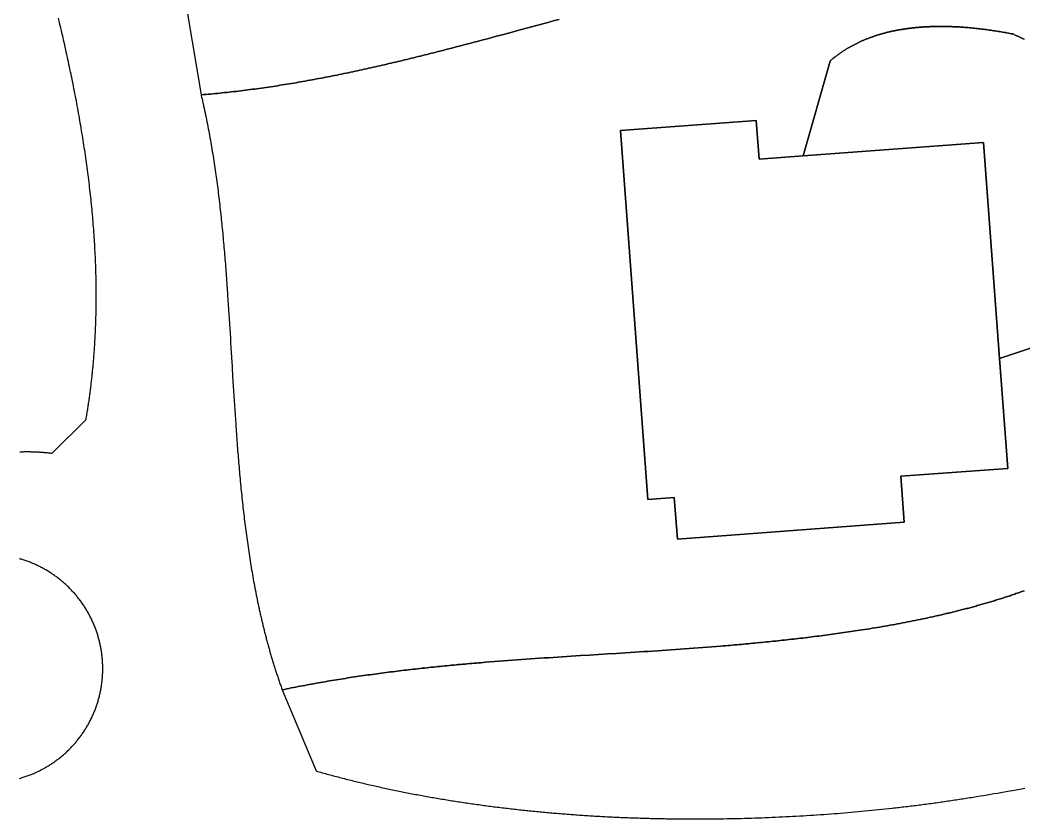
# Model space of a CAD drawing. Header units: millimetres. Extents: x 539514 to 908003, y -69769 to 203909.
# Drawn here: x 838634 to 881895, y -64582 to -30144 of the extents above; entities that cross this region are included whole.
import ezdxf

# ---------------------------------------------------------------- set-up
doc = ezdxf.new("R2010")
doc.units = ezdxf.units.MM
doc.layers.add('CLOSED_AREAS', color=7, linetype='Continuous')
doc.layers.add('REGION_HOLES', color=7, linetype='Continuous')

msp = doc.modelspace()

# ---------------------------------------------------------------- linework, layer by layer
at = {"layer": 'CLOSED_AREAS'}
for points in [[(838627.381, -48753.521), (838656.089, -48752.576), (838684.835, -48751.726), (838713.621, -48750.97), (838742.446, -48750.31), (838771.311, -48749.746), (838800.216, -48749.278), (838829.161, -48748.906), (838858.145, -48748.63), (838887.17, -48748.451), (838916.235, -48748.369), (838945.34, -48748.384), (838974.485, -48748.496), (839003.671, -48748.706), (839032.897, -48749.014), (839062.164, -48749.421), (839091.472, -48749.925), (839120.82, -48750.529), (839150.21, -48751.231), (839179.641, -48752.032), (839209.113, -48752.933), (839238.626, -48753.933), (839268.18, -48755.034), (839297.776, -48756.235), (839327.414, -48757.536), (839357.093, -48758.937), (839386.815, -48760.44), (839416.578, -48762.044), (839446.383, -48763.749), (839476.23, -48765.556), (839506.119, -48767.465), (839536.051, -48769.476), (839566.025, -48771.59), (839596.042, -48773.806), (839626.102, -48776.126), (839656.204, -48778.548), (839686.349, -48781.074), (839716.537, -48783.704), (839746.768, -48786.437), (839777.042, -48789.275), (839807.36, -48792.218), (839837.72, -48795.265), (839868.125, -48798.417), (839898.573, -48801.674), (839929.064, -48805.036), (839959.6, -48808.505), (839990.179, -48812.079), (840020.802, -48815.76), (841478.224, -47358.338), (841487.415, -47304.286), (841496.501, -47250.234), (841505.482, -47196.183), (841514.359, -47142.132), (841523.132, -47088.082), (841531.801, -47034.031), (841540.366, -46979.982), (841548.828, -46925.933), (841557.187, -46871.884), (841565.443, -46817.836), (841573.597, -46763.789), (841581.647, -46709.742), (841589.596, -46655.696), (841597.443, -46601.651), (841605.188, -46547.606), (841612.831, -46493.563), (841620.373, -46439.52), (841627.814, -46385.478), (841635.155, -46331.437), (841642.394, -46277.397), (841649.534, -46223.357), (841656.573, -46169.319), (841663.512, -46115.282), (841670.352, -46061.246), (841677.093, -46007.211), (841683.734, -45953.178), (841690.276, -45899.145), (841696.72, -45845.114), (841703.065, -45791.084), (841709.312, -45737.055), (841715.461, -45683.028), (841721.512, -45629.002), (841727.466, -45574.978), (841733.322, -45520.955), (841739.082, -45466.933), (841744.744, -45412.914), (841750.31, -45358.895), (841755.78, -45304.878), (841761.153, -45250.863), (841766.431, -45196.85), (841771.613, -45142.838), (841776.699, -45088.828), (841781.691, -45034.82), (841786.587, -44980.814), (841791.389, -44926.809), (841796.096, -44872.807), (841800.709, -44818.806), (841805.228, -44764.808), (841809.653, -44710.811), (841813.985, -44656.817), (841818.223, -44602.824), (841822.369, -44548.834), (841826.421, -44494.846), (841830.381, -44440.86), (841834.249, -44386.876), (841838.024, -44332.895), (841841.708, -44278.916), (841845.299, -44224.939), (841848.8, -44170.965), (841852.209, -44116.993), (841855.527, -44063.024), (841858.755, -44009.057), (841861.892, -43955.092), (841864.939, -43901.13), (841867.896, -43847.171), (841870.763, -43793.215), (841873.54, -43739.261), (841876.228, -43685.31), (841878.827, -43631.361), (841881.338, -43577.415), (841883.759, -43523.473), (841886.092, -43469.533), (841888.337, -43415.596), (841890.495, -43361.662), (841892.564, -43307.731), (841894.546, -43253.803), (841896.441, -43199.877), (841898.249, -43145.956), (841899.97, -43092.037), (841901.605, -43038.121), (841903.153, -42984.209), (841904.615, -42930.299), (841905.992, -42876.394), (841907.283, -42822.491), (841908.489, -42768.592), (841909.609, -42714.696), (841910.645, -42660.803), (841911.596, -42606.914), (841912.462, -42553.029), (841913.245, -42499.147), (841913.944, -42445.268), (841914.558, -42391.394), (841915.09, -42337.522), (841915.538, -42283.655), (841915.903, -42229.791), (841916.186, -42175.931), (841916.386, -42122.075), (841916.503, -42068.223), (841916.539, -42014.374), (841916.493, -41960.529), (841916.365, -41906.689), (841916.156, -41852.852), (841915.866, -41799.019), (841915.494, -41745.191), (841915.043, -41691.366), (841914.51, -41637.546), (841913.898, -41583.729), (841913.206, -41529.917), (841912.434, -41476.109), (841911.582, -41422.306), (841910.652, -41368.507), (841909.642, -41314.712), (841908.553, -41260.921), (841907.386, -41207.135), (841906.141, -41153.353), (841904.818, -41099.576), (841903.417, -41045.803), (841901.938, -40992.035), (841900.382, -40938.272), (841898.748, -40884.513), (841897.038, -40830.759), (841895.251, -40777.009), (841893.388, -40723.265), (841891.449, -40669.525), (841889.433, -40615.79), (841887.342, -40562.059), (841885.176, -40508.334), (841882.934, -40454.614), (841880.617, -40400.898), (841878.225, -40347.188), (841873.218, -40239.782), (841867.915, -40132.397), (841862.318, -40025.033), (841856.428, -39917.689), (841850.247, -39810.367), (841843.777, -39703.067), (841837.021, -39595.789), (841829.979, -39488.533), (841822.655, -39381.299), (841815.048, -39274.088), (841807.163, -39166.901), (841799, -39059.737), (841790.561, -38952.596), (841781.848, -38845.48), (841772.864, -38738.388), (841763.609, -38631.32), (841754.087, -38524.278), (841744.297, -38417.26), (841734.244, -38310.268), (841723.928, -38203.302), (841713.351, -38096.362), (841702.515, -37989.449), (841691.423, -37882.562), (841680.075, -37775.702), (841668.474, -37668.869), (841656.622, -37562.064), (841644.521, -37455.287), (841632.172, -37348.537), (841619.577, -37241.817), (841606.738, -37135.125), (841593.658, -37028.462), (841580.337, -36921.828), (841566.778, -36815.224), (841552.983, -36708.65), (841538.954, -36602.107), (841524.692, -36495.593), (841510.199, -36389.111), (841495.477, -36282.66), (841480.529, -36176.24), (841465.355, -36069.851), (841449.958, -35963.495), (841434.34, -35857.171), (841418.503, -35750.88), (841402.448, -35644.621), (841386.177, -35538.396), (841369.692, -35432.204), (841352.996, -35326.046), (841336.089, -35219.922), (841318.975, -35113.832), (841301.654, -35007.777), (841284.128, -34901.757), (841266.4, -34795.772), (841248.471, -34689.823), (841230.344, -34583.909), (841212.02, -34478.032), (841193.5, -34372.191), (841174.787, -34266.387), (841155.883, -34160.62), (841136.79, -34054.89), (841117.509, -33949.197), (841098.042, -33843.543), (841078.392, -33737.927), (841058.56, -33632.349), (841038.547, -33526.81), (841018.357, -33421.31), (840997.99, -33315.85), (840977.449, -33210.429), (840956.735, -33105.048), (840935.85, -32999.707), (840914.797, -32894.407), (840893.577, -32789.148), (840872.191, -32683.93), (840850.643, -32578.753), (840828.933, -32473.619), (840807.064, -32368.526), (840785.037, -32263.475), (840762.855, -32158.467), (840740.518, -32053.502), (840718.03, -31948.58), (840695.392, -31843.702), (840672.606, -31738.868), (840649.673, -31634.077), (840626.596, -31529.331), (840603.376, -31424.63), (840580.016, -31319.974), (840556.517, -31215.363), (840532.881, -31110.797), (840509.11, -31006.277), (840485.206, -30901.804), (840461.17, -30797.377), (840437.005, -30692.997), (840412.713, -30588.664), (840388.295, -30484.378), (840363.753, -30380.14), (840339.089, -30275.949), (840314.305, -30171.807), (840289.403, -30067.714)], [(845850.491, -29869.272), (846433.46, -33367.085), (846534.685, -33358.704), (846635.832, -33350.08), (846736.902, -33341.215), (846837.894, -33332.111), (846938.81, -33322.769), (847039.651, -33313.191), (847140.416, -33303.379), (847241.107, -33293.334), (847341.724, -33283.059), (847442.267, -33272.554), (847542.739, -33261.822), (847643.138, -33250.864), (847743.466, -33239.682), (847843.723, -33228.277), (847943.91, -33216.652), (848044.027, -33204.807), (848144.076, -33192.745), (848244.056, -33180.467), (848343.969, -33167.975), (848443.815, -33155.271), (848543.594, -33142.356), (848643.308, -33129.232), (848742.956, -33115.901), (848842.54, -33102.364), (848942.061, -33088.623), (849041.518, -33074.679), (849140.912, -33060.535), (849240.245, -33046.192), (849339.516, -33031.652), (849438.726, -33016.916), (849537.876, -33001.986), (849636.967, -32986.864), (849735.999, -32971.551), (849834.972, -32956.05), (849933.888, -32940.361), (850032.747, -32924.487), (850131.55, -32908.429), (850230.296, -32892.189), (850328.988, -32875.768), (850427.625, -32859.168), (850526.209, -32842.392), (850624.739, -32825.44), (850723.216, -32808.314), (850821.642, -32791.016), (850920.016, -32773.548), (851018.339, -32755.91), (851116.613, -32738.106), (851214.837, -32720.137), (851313.011, -32702.004), (851411.138, -32683.709), (851509.217, -32665.253), (851607.249, -32646.639), (851705.235, -32627.868), (851803.175, -32608.942), (851901.069, -32589.862), (851998.92, -32570.63), (852096.726, -32551.248), (852194.489, -32531.717), (852292.21, -32512.039), (852389.888, -32492.216), (852487.525, -32472.25), (852585.122, -32452.142), (852682.678, -32431.894), (852780.195, -32411.507), (852877.673, -32390.983), (852975.112, -32370.325), (853072.514, -32349.532), (853169.879, -32328.608), (853267.208, -32307.554), (853364.5, -32286.372), (853461.758, -32265.063), (853558.981, -32243.629), (853656.171, -32222.071), (853753.327, -32200.392), (853850.45, -32178.593), (853947.541, -32156.675), (854044.601, -32134.641), (854141.631, -32112.492), (854238.63, -32090.229), (854335.599, -32067.855), (854432.54, -32045.371), (854529.452, -32022.779), (854626.337, -32000.08), (854723.195, -31977.276), (854820.026, -31954.37), (854916.832, -31931.361), (855013.613, -31908.253), (855110.368, -31885.047), (855207.101, -31861.744), (855303.809, -31838.346), (855400.495, -31814.855), (855497.16, -31791.273), (855593.802, -31767.601), (855690.424, -31743.841), (855787.026, -31719.994), (855883.609, -31696.063), (855980.172, -31672.049), (856076.717, -31647.953), (856173.245, -31623.778), (856269.755, -31599.524), (856366.249, -31575.195), (856462.727, -31550.79), (856655.639, -31501.764), (856848.495, -31452.46), (857041.301, -31402.891), (857234.061, -31353.07), (857426.78, -31303.011), (857619.464, -31252.728), (857812.117, -31202.233), (858004.745, -31151.54), (858197.352, -31100.663), (858389.943, -31049.615), (858582.524, -30998.41), (858775.099, -30947.061), (858967.673, -30895.581), (859160.252, -30843.984), (859352.84, -30792.283), (859738.064, -30688.624), (860123.385, -30584.712), (860508.844, -30480.654), (860894.481, -30376.557), (861280.334, -30272.529), (861473.355, -30220.575), (861666.445, -30168.678), (861859.609, -30116.852)], [(861859.609, -30116.852), (861666.445, -30168.678), (861473.355, -30220.575), (861280.334, -30272.529), (860894.481, -30376.557), (860508.844, -30480.654), (860123.385, -30584.712), (859738.064, -30688.624), (859352.84, -30792.283), (859160.252, -30843.984), (858967.673, -30895.581), (858775.099, -30947.061), (858582.524, -30998.41), (858389.943, -31049.615), (858197.352, -31100.663), (858004.745, -31151.54), (857812.117, -31202.233), (857619.464, -31252.728), (857426.78, -31303.011), (857234.061, -31353.07), (857041.301, -31402.891), (856848.495, -31452.46), (856655.639, -31501.764), (856462.727, -31550.79), (856366.249, -31575.195), (856269.755, -31599.524), (856173.245, -31623.778), (856076.717, -31647.953), (855980.172, -31672.049), (855883.609, -31696.063), (855787.026, -31719.994), (855690.424, -31743.841), (855593.802, -31767.601), (855497.16, -31791.273), (855400.495, -31814.855), (855303.809, -31838.346), (855207.101, -31861.744), (855110.368, -31885.047), (855013.613, -31908.253), (854916.832, -31931.361), (854820.026, -31954.37), (854723.195, -31977.276), (854626.337, -32000.08), (854529.452, -32022.779), (854432.54, -32045.371), (854335.599, -32067.855), (854238.63, -32090.229), (854141.631, -32112.492), (854044.601, -32134.641), (853947.541, -32156.675), (853850.45, -32178.593), (853753.327, -32200.392), (853656.171, -32222.071), (853558.981, -32243.629), (853461.758, -32265.063), (853364.5, -32286.372), (853267.208, -32307.554), (853169.879, -32328.608), (853072.514, -32349.532), (852975.112, -32370.325), (852877.673, -32390.983), (852780.195, -32411.507), (852682.678, -32431.894), (852585.122, -32452.142), (852487.525, -32472.25), (852389.888, -32492.216), (852292.21, -32512.039), (852194.489, -32531.717), (852096.726, -32551.248), (851998.92, -32570.63), (851901.069, -32589.862), (851803.175, -32608.942), (851705.235, -32627.868), (851607.249, -32646.639), (851509.217, -32665.253), (851411.138, -32683.709), (851313.011, -32702.004), (851214.837, -32720.137), (851116.613, -32738.106), (851018.339, -32755.91), (850920.016, -32773.548), (850821.642, -32791.016), (850723.216, -32808.314), (850624.739, -32825.44), (850526.209, -32842.392), (850427.625, -32859.168), (850328.988, -32875.768), (850230.296, -32892.189), (850131.55, -32908.429), (850032.747, -32924.487), (849933.888, -32940.361), (849834.972, -32956.05), (849735.999, -32971.551), (849636.967, -32986.864), (849537.876, -33001.986), (849438.726, -33016.916), (849339.516, -33031.652), (849240.245, -33046.192), (849140.912, -33060.535), (849041.518, -33074.679), (848942.061, -33088.623), (848842.54, -33102.364), (848742.956, -33115.901), (848643.308, -33129.232), (848543.594, -33142.356), (848443.815, -33155.271), (848343.969, -33167.975), (848244.056, -33180.467), (848144.076, -33192.745), (848044.027, -33204.807), (847943.91, -33216.652), (847843.723, -33228.277), (847743.466, -33239.682), (847643.138, -33250.864), (847542.739, -33261.822), (847442.267, -33272.554), (847341.724, -33283.059), (847241.107, -33293.334), (847140.416, -33303.379), (847039.651, -33313.191), (846938.81, -33322.769), (846837.894, -33332.111), (846736.902, -33341.215), (846635.832, -33350.08), (846534.685, -33358.704), (846433.46, -33367.085), (846444.857, -33415.293), (846456.179, -33463.532), (846467.428, -33511.801), (846478.604, -33560.101), (846489.706, -33608.43), (846500.735, -33656.791), (846511.692, -33705.181), (846522.577, -33753.601), (846533.39, -33802.051), (846544.131, -33850.53), (846554.801, -33899.039), (846565.4, -33947.577), (846586.387, -34044.742), (846607.095, -34142.021), (846627.526, -34239.416), (846647.683, -34336.924), (846667.568, -34434.545), (846687.184, -34532.277), (846706.534, -34630.119), (846725.621, -34728.07), (846744.447, -34826.13), (846763.014, -34924.296), (846781.326, -35022.569), (846799.384, -35120.946), (846817.193, -35219.427), (846834.753, -35318.01), (846852.069, -35416.695), (846869.142, -35515.48), (846885.976, -35614.365), (846902.573, -35713.348), (846918.935, -35812.428), (846935.065, -35911.603), (846950.966, -36010.874), (846966.641, -36110.239), (846982.092, -36209.696), (846997.321, -36309.245), (847012.333, -36408.885), (847027.128, -36508.614), (847041.71, -36608.431), (847056.081, -36708.335), (847070.245, -36808.326), (847084.203, -36908.401), (847097.959, -37008.561), (847111.515, -37108.803), (847124.873, -37209.127), (847138.037, -37309.532), (847151.008, -37410.017), (847163.79, -37510.579), (847176.386, -37611.219), (847188.797, -37711.936), (847201.027, -37812.727), (847213.078, -37913.593), (847224.953, -38014.531), (847236.655, -38115.542), (847248.186, -38216.623), (847259.548, -38317.774), (847270.745, -38418.993), (847281.779, -38520.28), (847292.653, -38621.633), (847303.37, -38723.051), (847313.931, -38824.534), (847324.34, -38926.08), (847334.6, -39027.687), (847344.712, -39129.356), (847354.68, -39231.084), (847364.507, -39332.871), (847374.194, -39434.716), (847383.745, -39536.617), (847393.162, -39638.574), (847402.448, -39740.585), (847411.606, -39842.649), (847420.638, -39944.765), (847429.547, -40046.932), (847438.335, -40149.149), (847447.006, -40251.415), (847455.561, -40353.729), (847464.004, -40456.089), (847472.336, -40558.495), (847480.562, -40660.945), (847488.683, -40763.438), (847496.702, -40865.974), (847504.622, -40968.551), (847512.445, -41071.168), (847520.174, -41173.823), (847527.812, -41276.517), (847535.361, -41379.247), (847542.824, -41482.013), (847550.204, -41584.814), (847557.503, -41687.648), (847564.723, -41790.514), (847571.869, -41893.412), (847578.941, -41996.34), (847592.879, -42202.281), (847606.557, -42408.33), (847619.996, -42614.478), (847633.219, -42820.716), (847646.246, -43027.034), (847659.098, -43233.425), (847671.797, -43439.88), (847684.364, -43646.389), (847696.82, -43852.944), (847709.186, -44059.537), (847721.483, -44266.158), (847745.957, -44679.45), (847770.41, -45092.75), (847795.013, -45505.988), (847807.424, -45712.562), (847819.935, -45919.095), (847832.569, -46125.576), (847845.346, -46331.998), (847858.288, -46538.352), (847871.415, -46744.629), (847884.749, -46950.821), (847898.312, -47156.918), (847912.124, -47362.911), (847926.206, -47568.793), (847933.355, -47671.689), (847940.58, -47774.553), (847947.883, -47877.386), (847955.267, -47980.184), (847962.735, -48082.948), (847970.289, -48185.677), (847977.931, -48288.369), (847985.665, -48391.022), (847993.493, -48493.637), (848001.418, -48596.212), (848009.443, -48698.745), (848017.569, -48801.237), (848025.8, -48903.684), (848034.139, -49006.088), (848042.587, -49108.446), (848051.149, -49210.757), (848059.825, -49313.02), (848068.62, -49415.234), (848077.535, -49517.399), (848086.574, -49619.512), (848095.738, -49721.574), (848105.031, -49823.582), (848114.455, -49925.535), (848124.014, -50027.434), (848133.708, -50129.275), (848143.542, -50231.059), (848153.518, -50332.784), (848163.638, -50434.45), (848173.905, -50536.054), (848184.322, -50637.597), (848194.892, -50739.076), (848205.616, -50840.491), (848216.498, -50941.841), (848227.541, -51043.124), (848238.747, -51144.34), (848250.118, -51245.487), (848261.658, -51346.564), (848273.368, -51447.571), (848285.253, -51548.506), (848297.313, -51649.367), (848309.553, -51750.155), (848321.974, -51850.867), (848334.579, -51951.503), (848347.371, -52052.062), (848360.353, -52152.542), (848373.527, -52252.943), (848386.895, -52353.262), (848400.462, -52453.5), (848414.228, -52553.656), (848428.197, -52653.727), (848442.371, -52753.713), (848456.754, -52853.613), (848471.347, -52953.425), (848486.154, -53053.149), (848501.176, -53152.784), (848516.418, -53252.328), (848531.88, -53351.781), (848547.567, -53451.141), (848563.48, -53550.406), (848579.623, -53649.577), (848595.997, -53748.652), (848612.606, -53847.63), (848629.452, -53946.509), (848646.538, -54045.289), (848663.867, -54143.969), (848681.441, -54242.547), (848699.262, -54341.022), (848717.334, -54439.394), (848735.659, -54537.661), (848754.24, -54635.821), (848773.079, -54733.875), (848792.18, -54831.821), (848811.544, -54929.657), (848831.174, -55027.383), (848851.074, -55124.998), (848871.245, -55222.5), (848891.69, -55319.889), (848912.413, -55417.163), (848933.415, -55514.321), (848944.022, -55562.856), (848954.699, -55611.362), (848965.448, -55659.838), (848976.268, -55708.285), (848987.161, -55756.702), (848998.125, -55805.089), (849009.162, -55853.446), (849020.272, -55901.772), (849031.455, -55950.069), (849042.712, -55998.335), (849054.042, -56046.57), (849065.447, -56094.775), (849076.927, -56142.949), (849088.481, -56191.091), (849100.11, -56239.203), (849111.815, -56287.283), (849123.596, -56335.332), (849135.453, -56383.349), (849147.386, -56431.335), (849159.397, -56479.289), (849171.484, -56527.211), (849183.649, -56575.1), (849195.892, -56622.958), (849208.213, -56670.783), (849220.613, -56718.576), (849233.092, -56766.335), (849245.649, -56814.063), (849258.286, -56861.757), (849271.003, -56909.418), (849283.8, -56957.046), (849296.678, -57004.64), (849309.637, -57052.201), (849322.676, -57099.729), (849335.798, -57147.222), (849349.001, -57194.682), (849362.286, -57242.108), (849375.653, -57289.5), (849389.104, -57336.857), (849402.637, -57384.18), (849416.254, -57431.468), (849429.955, -57478.722), (849443.74, -57525.94), (849457.61, -57573.124), (849471.564, -57620.273), (849485.604, -57667.386), (849499.729, -57714.464), (849513.939, -57761.506), (849528.236, -57808.513), (849542.62, -57855.484), (849557.09, -57902.419), (849571.647, -57949.318), (849586.292, -57996.18), (849601.024, -58043.006), (849615.845, -58089.796), (849630.754, -58136.549), (849645.752, -58183.266), (849660.839, -58229.945), (849676.015, -58276.587), (849691.282, -58323.193), (849706.638, -58369.76), (849722.085, -58416.291), (849737.622, -58462.784), (849753.251, -58509.239), (849768.971, -58555.656), (849784.783, -58602.035), (849800.686, -58648.376), (849816.683, -58694.679), (849832.772, -58740.943), (849848.954, -58787.169), (849865.23, -58833.356), (849881.599, -58879.504), (849898.062, -58925.614), (849914.62, -58971.684), (849931.273, -59017.715), (850028.542, -58997.47), (850125.81, -58977.426), (850223.077, -58957.581), (850320.343, -58937.933), (850417.608, -58918.481), (850514.872, -58899.223), (850612.135, -58880.159), (850709.398, -58861.286), (850806.659, -58842.603), (850903.92, -58824.109), (851001.18, -58805.802), (851098.44, -58787.682), (851195.699, -58769.746), (851292.957, -58751.993), (851390.215, -58734.421), (851487.472, -58717.03), (851584.729, -58699.818), (851681.986, -58682.783), (851779.242, -58665.924), (851876.498, -58649.24), (851973.754, -58632.728), (852071.009, -58616.389), (852168.265, -58600.22), (852265.52, -58584.219), (852362.775, -58568.386), (852460.03, -58552.719), (852557.286, -58537.217), (852654.541, -58521.877), (852751.796, -58506.7), (852849.052, -58491.683), (852946.308, -58476.824), (853043.564, -58462.123), (853140.82, -58447.578), (853238.077, -58433.188), (853335.334, -58418.951), (853432.592, -58404.866), (853529.85, -58390.931), (853627.109, -58377.145), (853724.368, -58363.506), (853821.628, -58350.014), (853918.888, -58336.666), (854016.149, -58323.461), (854113.411, -58310.398), (854210.674, -58297.476), (854307.938, -58284.692), (854405.202, -58272.046), (854502.468, -58259.536), (854599.735, -58247.161), (854697.002, -58234.919), (854794.271, -58222.809), (854891.54, -58210.829), (854988.811, -58198.978), (855086.084, -58187.255), (855183.357, -58175.657), (855280.632, -58164.185), (855377.908, -58152.836), (855475.185, -58141.608), (855572.464, -58130.501), (855669.745, -58119.514), (855767.027, -58108.643), (855864.31, -58097.889), (855961.595, -58087.25), (856058.882, -58076.723), (856156.171, -58066.309), (856253.461, -58056.005), (856350.753, -58045.811), (856448.047, -58035.723), (856545.343, -58025.742), (856642.641, -58015.866), (856739.941, -58006.093), (856837.243, -57996.422), (856934.547, -57986.852), (857031.853, -57977.38), (857129.161, -57968.007), (857226.472, -57958.729), (857323.785, -57949.546), (857421.1, -57940.457), (857518.417, -57931.459), (857615.737, -57922.552), (857713.06, -57913.735), (857810.385, -57905.004), (857907.712, -57896.36), (858005.042, -57887.801), (858102.374, -57879.326), (858199.71, -57870.932), (858297.048, -57862.619), (858394.389, -57854.385), (858491.732, -57846.228), (858589.079, -57838.148), (858686.428, -57830.143), (858881.136, -57814.351), (859075.856, -57798.842), (859270.588, -57783.604), (859465.333, -57768.625), (859660.092, -57753.894), (859854.864, -57739.4), (860049.65, -57725.132), (860244.451, -57711.077), (860439.266, -57697.225), (860634.097, -57683.564), (860828.942, -57670.083), (861023.804, -57656.77), (861218.682, -57643.614), (861413.576, -57630.604), (861608.488, -57617.728), (861803.417, -57604.975), (861998.363, -57592.333), (862193.327, -57579.792), (862388.31, -57567.339), (862778.332, -57542.653), (863168.432, -57518.185), (863948.877, -57469.537), (864339.229, -57445.176), (864729.669, -57420.667), (865120.203, -57395.921), (865315.505, -57383.43), (865510.831, -57370.846), (865706.182, -57358.156), (865901.559, -57345.35), (866096.96, -57332.416), (866292.387, -57319.343), (866487.84, -57306.119), (866683.319, -57292.733), (866878.826, -57279.174), (867074.359, -57265.43), (867269.92, -57251.489), (867465.509, -57237.341), (867661.126, -57222.975), (867856.771, -57208.377), (868052.446, -57193.538), (868248.15, -57178.446), (868443.883, -57163.089), (868639.647, -57147.456), (868835.441, -57131.536), (868933.35, -57123.464), (869031.266, -57115.317), (869129.19, -57107.092), (869227.122, -57098.788), (869325.062, -57090.403), (869423.009, -57081.937), (869520.965, -57073.388), (869618.929, -57064.754), (869716.901, -57056.033), (869814.881, -57047.226), (869912.869, -57038.329), (870010.865, -57029.342), (870108.869, -57020.263), (870206.882, -57011.091), (870304.903, -57001.825), (870402.933, -56992.462), (870500.971, -56983.002), (870599.017, -56973.443), (870697.072, -56963.784), (870795.135, -56954.022), (870893.207, -56944.158), (870991.288, -56934.189), (871089.378, -56924.114), (871187.476, -56913.932), (871285.583, -56903.641), (871383.699, -56893.239), (871481.823, -56882.726), (871579.957, -56872.1), (871678.1, -56861.359), (871776.251, -56850.502), (871874.412, -56839.528), (871972.582, -56828.434), (872070.761, -56817.221), (872168.949, -56805.886), (872267.146, -56794.428), (872365.353, -56782.845), (872463.569, -56771.136), (872561.794, -56759.3), (872660.029, -56747.335), (872758.274, -56735.24), (872856.527, -56723.013), (872954.791, -56710.653), (873053.064, -56698.159), (873151.347, -56685.528), (873249.639, -56672.761), (873347.941, -56659.854), (873446.253, -56646.807), (873544.575, -56633.619), (873642.906, -56620.288), (873741.248, -56606.812), (873839.6, -56593.19), (873937.961, -56579.421), (874036.333, -56565.503), (874134.715, -56551.435), (874233.107, -56537.216), (874331.509, -56522.843), (874429.921, -56508.316), (874528.344, -56493.633), (874626.777, -56478.793), (874725.22, -56463.794), (874823.674, -56448.635), (874922.139, -56433.314), (875031.069, -56416.177), (875140.009, -56398.837), (875248.954, -56381.291), (875357.901, -56363.537), (875466.845, -56345.571), (875575.784, -56327.39), (875684.714, -56308.991), (875793.63, -56290.371), (875902.53, -56271.526), (876011.408, -56252.455), (876120.263, -56233.153), (876229.089, -56213.617), (876337.884, -56193.845), (876446.642, -56173.833), (876555.362, -56153.578), (876664.039, -56133.078), (876772.669, -56112.328), (876881.248, -56091.327), (876989.773, -56070.07), (877098.241, -56048.555), (877206.647, -56026.778), (877314.987, -56004.738), (877423.258, -55982.429), (877531.457, -55959.85), (877639.579, -55936.997), (877747.621, -55913.868), (877855.579, -55890.458), (877963.449, -55866.765), (878017.35, -55854.812), (878071.227, -55842.787), (878125.081, -55830.689), (878178.911, -55818.519), (878232.716, -55806.275), (878286.496, -55793.958), (878340.25, -55781.568), (878393.978, -55769.103), (878447.679, -55756.563), (878501.353, -55743.948), (878555, -55731.258), (878608.619, -55718.492), (878662.209, -55705.65), (878715.771, -55692.732), (878769.303, -55679.736), (878822.805, -55666.663), (878876.277, -55653.513), (878929.718, -55640.284), (878983.128, -55626.977), (879036.507, -55613.591), (879089.853, -55600.125), (879143.166, -55586.58), (879196.446, -55572.955), (879249.693, -55559.25), (879302.906, -55545.463), (879356.084, -55531.596), (879409.228, -55517.647), (879462.335, -55503.616), (879515.407, -55489.502), (879568.443, -55475.306), (879621.442, -55461.027), (879674.403, -55446.664), (879727.327, -55432.217), (879780.213, -55417.686), (879833.059, -55403.07), (879885.867, -55388.369), (879938.635, -55373.582), (879991.363, -55358.71), (880044.05, -55343.752), (880096.697, -55328.707), (880149.302, -55313.574), (880201.865, -55298.355), (880254.385, -55283.048), (880306.863, -55267.652), (880359.297, -55252.168), (880411.688, -55236.595), (880464.034, -55220.933), (880516.336, -55205.181), (880568.592, -55189.339), (880620.802, -55173.406), (880672.967, -55157.382), (880725.085, -55141.267), (880777.156, -55125.061), (880829.179, -55108.762), (880881.154, -55092.371), (880933.081, -55075.888), (880984.959, -55059.311), (881036.787, -55042.64), (881088.566, -55025.876), (881140.294, -55009.017), (881191.972, -54992.063), (881243.598, -54975.014), (881295.172, -54957.87), (881346.695, -54940.629), (881398.164, -54923.293), (881449.581, -54905.86), (881500.944, -54888.329), (881552.253, -54870.701), (881603.507, -54852.976), (881654.706, -54835.152), (881705.85, -54817.229), (881756.938, -54799.208), (881807.97, -54781.087), (881858.945, -54762.866), (881909.862, -54744.545)], [(881911.206, -30972.374), (881883.815, -30958.833), (881856.38, -30945.39), (881828.901, -30932.044), (881801.378, -30918.795), (881773.811, -30905.644), (881746.202, -30892.591), (881718.549, -30879.637), (881690.853, -30866.781), (881663.114, -30854.025), (881635.334, -30841.368), (881607.511, -30828.81), (881579.646, -30816.353), (881551.74, -30803.996), (881523.792, -30791.739), (881495.803, -30779.583), (881467.773, -30767.529), (881439.702, -30755.576), (881411.591, -30743.725), (881349.912, -30731.891), (881288.028, -30720.206), (881225.944, -30708.674), (881163.665, -30697.299), (881101.197, -30686.085), (881038.544, -30675.037), (880975.71, -30664.16), (880912.702, -30653.457), (880849.524, -30642.933), (880786.18, -30632.592), (880722.676, -30622.438), (880659.018, -30612.476), (880595.208, -30602.711), (880531.254, -30593.145), (880467.159, -30583.785), (880402.929, -30574.633), (880338.568, -30565.695), (880274.081, -30556.974), (880209.474, -30548.476), (880144.752, -30540.203), (880079.918, -30532.161), (880014.979, -30524.355), (879949.939, -30516.787), (879884.803, -30509.463), (879819.576, -30502.386), (879754.264, -30495.562), (879688.87, -30488.995), (879623.4, -30482.688), (879557.859, -30476.646), (879492.252, -30470.874), (879426.583, -30465.375), (879360.858, -30460.155), (879295.082, -30455.216), (879229.26, -30450.565), (879163.396, -30446.204), (879097.495, -30442.139), (879064.533, -30440.218), (879031.563, -30438.373), (878998.587, -30436.604), (878965.605, -30434.912), (878932.617, -30433.296), (878899.624, -30431.758), (878866.628, -30430.298), (878833.627, -30428.917), (878800.624, -30427.615), (878767.618, -30426.393), (878734.611, -30425.251), (878701.603, -30424.19), (878668.594, -30423.211), (878635.585, -30422.313), (878602.577, -30421.498), (878569.571, -30420.765), (878536.566, -30420.117), (878503.564, -30419.552), (878470.565, -30419.072), (878437.57, -30418.677), (878404.58, -30418.368), (878371.595, -30418.145), (878338.615, -30418.008), (878305.642, -30417.959), (878272.676, -30417.998), (878239.717, -30418.126), (878206.766, -30418.342), (878173.825, -30418.647), (878140.892, -30419.043), (878107.97, -30419.529), (878075.058, -30420.107), (878042.158, -30420.775), (878009.27, -30421.536), (877976.394, -30422.39), (877943.531, -30423.337), (877910.682, -30424.378), (877877.847, -30425.513), (877845.027, -30426.743), (877812.223, -30428.068), (877779.436, -30429.49), (877746.664, -30431.007), (877713.911, -30432.622), (877681.175, -30434.334), (877648.459, -30436.145), (877615.761, -30438.054), (877583.084, -30440.062), (877550.427, -30442.17), (877517.791, -30444.378), (877485.177, -30446.687), (877452.585, -30449.097), (877420.016, -30451.609), (877387.472, -30454.224), (877354.951, -30456.941), (877322.455, -30459.762), (877289.985, -30462.687), (877257.54, -30465.717), (877225.123, -30468.851), (877192.733, -30472.092), (877160.371, -30475.438), (877128.037, -30478.891), (877095.733, -30482.452), (877063.458, -30486.12), (877031.214, -30489.896), (876999.001, -30493.782), (876966.82, -30497.777), (876934.671, -30501.882), (876902.555, -30506.097), (876870.472, -30510.423), (876838.424, -30514.861), (876806.41, -30519.411), (876774.432, -30524.074), (876742.489, -30528.85), (876710.584, -30533.739), (876678.715, -30538.743), (876646.885, -30543.862), (876615.093, -30549.096), (876583.34, -30554.445), (876551.627, -30559.912), (876519.954, -30565.495), (876488.322, -30571.196), (876456.732, -30577.014), (876425.184, -30582.952), (876393.678, -30589.008), (876362.216, -30595.184), (876330.798, -30601.481), (876299.425, -30607.898), (876268.097, -30614.436), (876236.815, -30621.096), (876205.58, -30627.879), (876174.391, -30634.784), (876143.251, -30641.813), (876112.159, -30648.966), (876081.115, -30656.243), (876050.122, -30663.646), (876019.178, -30671.174), (875988.286, -30678.828), (875957.445, -30686.609), (875926.656, -30694.517), (875895.92, -30702.552), (875865.237, -30710.717), (875834.608, -30719.009), (875804.033, -30727.432), (875773.514, -30735.984), (875743.05, -30744.666), (875712.643, -30753.48), (875682.293, -30762.425), (875652.001, -30771.502), (875621.767, -30780.712), (875591.592, -30790.055), (875561.476, -30799.531), (875531.42, -30809.142), (875501.426, -30818.888), (875471.492, -30828.768), (875441.621, -30838.785), (875411.812, -30848.938), (875382.066, -30859.228), (875352.384, -30869.655), (875322.767, -30880.221), (875293.214, -30890.925), (875263.728, -30901.768), (875234.307, -30912.75), (875204.954, -30923.873), (875175.668, -30935.137), (875146.451, -30946.541), (875117.302, -30958.088), (875088.222, -30969.776), (875059.213, -30981.608), (875030.274, -30993.583), (875001.406, -31005.702), (874972.61, -31017.965), (874943.887, -31030.374), (874915.237, -31042.928), (874886.661, -31055.628), (874858.158, -31068.474), (874829.731, -31081.468), (874801.38, -31094.609), (874773.105, -31107.899), (874744.906, -31121.338), (874716.785, -31134.925), (874688.742, -31148.663), (874660.778, -31162.551), (874632.893, -31176.59), (874605.088, -31190.781), (874577.363, -31205.123), (874549.719, -31219.618), (874522.158, -31234.266), (874494.678, -31249.068), (874467.282, -31264.024), (874439.97, -31279.135), (874412.741, -31294.4), (874385.597, -31309.822), (874358.539, -31325.4), (874331.567, -31341.135), (874304.682, -31357.027), (874277.884, -31373.077), (874251.174, -31389.286), (874224.553, -31405.654), (874198.02, -31422.181), (874171.578, -31438.868), (874145.226, -31455.716), (874118.965, -31472.726), (874092.796, -31489.897), (874066.718, -31507.23), (874040.734, -31524.726), (874014.844, -31542.385), (873989.047, -31560.208), (873963.345, -31578.196), (873937.739, -31596.348), (873912.229, -31614.666), (873886.815, -31633.151), (873861.498, -31651.801), (873836.279, -31670.619), (873811.159, -31689.604), (873786.138, -31708.758), (873761.216, -31728.08), (873736.395, -31747.572), (873711.675, -31767.233), (873687.056, -31787.065), (873662.54, -31807.068), (873638.126, -31827.242), (873613.816, -31847.588), (873589.609, -31868.106), (873565.508, -31888.798), (873541.511, -31909.663), (872375.869, -35994.404), (880153.306, -35414.451), (880848.216, -44733.517), (885200.888, -43277.556)], [(838603.064, -62838.621), (838645.706, -62826.488), (838688.236, -62813.972), (838730.653, -62801.072), (838772.951, -62787.791), (838815.127, -62774.129), (838857.179, -62760.087), (838899.102, -62745.667), (838940.894, -62730.87), (838982.551, -62715.696), (839024.069, -62700.148), (839065.445, -62684.226), (839106.676, -62667.931), (839147.759, -62651.266), (839188.69, -62634.23), (839229.465, -62616.827), (839270.082, -62599.057), (839310.537, -62580.921), (839350.827, -62562.421), (839390.949, -62543.559), (839430.898, -62524.336), (839470.673, -62504.754), (839510.27, -62484.814), (839549.686, -62464.518), (839588.917, -62443.867), (839627.96, -62422.863), (839666.812, -62401.509), (839705.47, -62379.805), (839743.931, -62357.753), (839782.192, -62335.356), (839820.249, -62312.614), (839858.099, -62289.531), (839895.74, -62266.107), (839933.168, -62242.345), (839970.381, -62218.246), (840007.375, -62193.813), (840044.147, -62169.048), (840080.694, -62143.952), (840117.014, -62118.527), (840153.103, -62092.776), (840188.958, -62066.701), (840224.577, -62040.304), (840259.956, -62013.587), (840295.093, -61986.551), (840329.985, -61959.201), (840364.629, -61931.536), (840399.022, -61903.561), (840433.162, -61875.277), (840467.045, -61846.686), (840500.67, -61817.791), (840534.032, -61788.594), (840567.13, -61759.097), (840599.96, -61729.303), (840632.521, -61699.215), (840664.809, -61668.834), (840696.822, -61638.163), (840728.557, -61607.205), (840760.012, -61575.962), (840791.184, -61544.437), (840822.07, -61512.633), (840852.668, -61480.551), (840882.976, -61448.194), (840912.992, -61415.566), (840942.711, -61382.668), (840972.133, -61349.504), (841001.255, -61316.076), (841030.074, -61282.387), (841058.589, -61248.439), (841086.796, -61214.236), (841114.694, -61179.78), (841142.28, -61145.073), (841169.552, -61110.12), (841196.508, -61074.922), (841223.145, -61039.482), (841249.462, -61003.804), (841275.457, -60967.89), (841301.126, -60931.743), (841326.469, -60895.366), (841351.482, -60858.763), (841376.165, -60821.935), (841400.514, -60784.886), (841424.529, -60747.619), (841448.207, -60710.138), (841471.546, -60672.444), (841494.544, -60634.541), (841517.199, -60596.433), (841539.511, -60558.122), (841561.475, -60519.612), (841583.092, -60480.905), (841604.359, -60442.005), (841625.275, -60402.914), (841645.837, -60363.637), (841666.044, -60324.176), (841685.895, -60284.534), (841705.388, -60244.715), (841724.521, -60204.722), (841743.292, -60164.558), (841761.701, -60124.227), (841779.746, -60083.731), (841797.424, -60043.074), (841814.736, -60002.259), (841831.679, -59961.29), (841848.252, -59920.17), (841864.453, -59878.903), (841880.282, -59837.49), (841895.737, -59795.937), (841910.817, -59754.247), (841925.52, -59712.422), (841939.845, -59670.466), (841953.792, -59628.382), (841967.359, -59586.175), (841980.545, -59543.847), (841993.349, -59501.402), (842005.769, -59458.844), (842017.806, -59416.175), (842029.457, -59373.399), (842040.723, -59330.52), (842051.601, -59287.541), (842062.091, -59244.466), (842072.193, -59201.298), (842081.905, -59158.041), (842091.227, -59114.698), (842100.158, -59071.272), (842108.696, -59027.768), (842116.843, -58984.189), (842124.596, -58940.538), (842131.955, -58896.819), (842138.92, -58853.036), (842145.49, -58809.191), (842151.665, -58765.289), (842157.443, -58721.333), (842162.826, -58677.327), (842167.811, -58633.274), (842172.398, -58589.178), (842176.589, -58545.042), (842180.381, -58500.87), (842183.774, -58456.666), (842186.77, -58412.433), (842189.366, -58368.175), (842191.563, -58323.896), (842193.361, -58279.598), (842194.759, -58235.286), (842195.759, -58190.963), (842196.358, -58146.633), (842196.558, -58102.299), (842196.358, -58057.966), (842195.759, -58013.636), (842194.759, -57969.313), (842193.361, -57925.001), (842191.563, -57880.703), (842189.366, -57836.423), (842186.77, -57792.165), (842183.774, -57747.932), (842180.381, -57703.728), (842176.589, -57659.557), (842172.398, -57615.421), (842167.811, -57571.325), (842162.826, -57527.272), (842157.443, -57483.266), (842151.665, -57439.31), (842145.49, -57395.408), (842138.92, -57351.563), (842131.955, -57307.779), (842124.596, -57264.06), (842116.843, -57220.409), (842108.696, -57176.83), (842100.158, -57133.326), (842091.227, -57089.901), (842081.905, -57046.558), (842072.193, -57003.301), (842062.091, -56960.133), (842051.601, -56917.057), (842040.723, -56874.079), (842029.457, -56831.2), (842017.806, -56788.424), (842005.769, -56745.755), (841993.349, -56703.196), (841980.545, -56660.751), (841967.359, -56618.423), (841953.792, -56576.216), (841939.845, -56534.133), (841925.52, -56492.177), (841910.817, -56450.352), (841895.737, -56408.661), (841880.282, -56367.108), (841864.453, -56325.696), (841848.252, -56284.428), (841831.679, -56243.308), (841814.736, -56202.339), (841797.424, -56161.525), (841779.746, -56120.868), (841761.701, -56080.372), (841743.292, -56040.041), (841724.521, -55999.877), (841705.388, -55959.884), (841685.895, -55920.065), (841666.044, -55880.423), (841645.837, -55840.962), (841625.275, -55801.684), (841604.359, -55762.594), (841583.092, -55723.694), (841561.475, -55684.987), (841539.511, -55646.476), (841517.199, -55608.165), (841494.544, -55570.057), (841471.546, -55532.155), (841448.207, -55494.461), (841424.529, -55456.979), (841400.514, -55419.712), (841376.165, -55382.664), (841351.482, -55345.836), (841326.469, -55309.232), (841301.126, -55272.855), (841275.457, -55236.709), (841249.462, -55200.795), (841223.145, -55165.116), (841196.508, -55129.677), (841169.552, -55094.479), (841142.28, -55059.525), (841114.694, -55024.819), (841086.796, -54990.363), (841058.589, -54956.16), (841030.074, -54922.212), (841001.255, -54888.523), (840972.133, -54855.095), (840942.711, -54821.93), (840912.992, -54789.033), (840882.976, -54756.404), (840852.668, -54724.048), (840822.07, -54691.966), (840791.184, -54660.161), (840760.012, -54628.636), (840728.557, -54597.393), (840696.822, -54566.435), (840664.809, -54535.765), (840632.521, -54505.384), (840599.96, -54475.295), (840567.13, -54445.501), (840534.032, -54416.005), (840500.67, -54386.808), (840467.045, -54357.913), (840433.162, -54329.322), (840399.022, -54301.037), (840364.629, -54273.062), (840329.985, -54245.398), (840295.093, -54218.047), (840259.956, -54191.012), (840224.577, -54164.295), (840188.958, -54137.897), (840153.103, -54111.822), (840117.014, -54086.071), (840080.694, -54060.647), (840044.147, -54035.551), (840007.375, -54010.785), (839970.381, -53986.352), (839933.168, -53962.254), (839895.74, -53938.492), (839858.099, -53915.068), (839820.249, -53891.984), (839782.192, -53869.243), (839743.931, -53846.845), (839705.47, -53824.794), (839666.812, -53803.09), (839627.96, -53781.735), (839588.917, -53760.732), (839549.686, -53740.081), (839510.27, -53719.785), (839470.673, -53699.845), (839430.898, -53680.262), (839390.949, -53661.039), (839350.827, -53642.177), (839310.537, -53623.678), (839270.082, -53605.542), (839229.465, -53587.772), (839188.69, -53570.368), (839147.759, -53553.333), (839106.676, -53536.668), (839065.445, -53520.373), (839024.069, -53504.451), (838982.551, -53488.902), (838940.894, -53473.729), (838899.102, -53458.931), (838857.179, -53444.511), (838815.127, -53430.47), (838772.951, -53416.808), (838730.653, -53403.526), (838688.236, -53390.627), (838645.706, -53378.11), (838603.064, -53365.978)], [(881909.862, -54744.545), (881858.945, -54762.866), (881807.97, -54781.087), (881756.938, -54799.208), (881705.85, -54817.229), (881654.706, -54835.152), (881603.507, -54852.976), (881552.253, -54870.701), (881500.944, -54888.329), (881449.581, -54905.86), (881398.164, -54923.293), (881346.695, -54940.629), (881295.172, -54957.87), (881243.598, -54975.014), (881191.972, -54992.063), (881140.294, -55009.017), (881088.566, -55025.876), (881036.787, -55042.64), (880984.959, -55059.311), (880933.081, -55075.888), (880881.154, -55092.371), (880829.179, -55108.762), (880777.156, -55125.061), (880725.085, -55141.267), (880672.967, -55157.382), (880620.802, -55173.406), (880568.592, -55189.339), (880516.336, -55205.181), (880464.034, -55220.933), (880411.688, -55236.595), (880359.297, -55252.168), (880306.863, -55267.652), (880254.385, -55283.048), (880201.865, -55298.355), (880149.302, -55313.574), (880096.697, -55328.707), (880044.05, -55343.752), (879991.363, -55358.71), (879938.635, -55373.582), (879885.867, -55388.369), (879833.059, -55403.07), (879780.213, -55417.686), (879727.327, -55432.217), (879674.403, -55446.664), (879621.442, -55461.027), (879568.443, -55475.306), (879515.407, -55489.502), (879462.335, -55503.616), (879409.228, -55517.647), (879356.084, -55531.596), (879302.906, -55545.463), (879249.693, -55559.25), (879196.446, -55572.955), (879143.166, -55586.58), (879089.853, -55600.125), (879036.507, -55613.591), (878983.128, -55626.977), (878929.718, -55640.284), (878876.277, -55653.513), (878822.805, -55666.663), (878769.303, -55679.736), (878715.771, -55692.732), (878662.209, -55705.65), (878608.619, -55718.492), (878555, -55731.258), (878501.353, -55743.948), (878447.679, -55756.563), (878393.978, -55769.103), (878340.25, -55781.568), (878286.496, -55793.958), (878232.716, -55806.275), (878178.911, -55818.519), (878125.081, -55830.689), (878071.227, -55842.787), (878017.35, -55854.812), (877963.449, -55866.765), (877855.579, -55890.458), (877747.621, -55913.868), (877639.579, -55936.997), (877531.457, -55959.85), (877423.258, -55982.429), (877314.987, -56004.738), (877206.647, -56026.778), (877098.241, -56048.555), (876989.773, -56070.07), (876881.248, -56091.327), (876772.669, -56112.328), (876664.039, -56133.078), (876555.362, -56153.578), (876446.642, -56173.833), (876337.884, -56193.845), (876229.089, -56213.617), (876120.263, -56233.153), (876011.408, -56252.455), (875902.53, -56271.526), (875793.63, -56290.371), (875684.714, -56308.991), (875575.784, -56327.39), (875466.845, -56345.571), (875357.901, -56363.537), (875248.954, -56381.291), (875140.009, -56398.837), (875031.069, -56416.177), (874922.139, -56433.314), (874823.674, -56448.635), (874725.22, -56463.794), (874626.777, -56478.793), (874528.344, -56493.633), (874429.921, -56508.316), (874331.509, -56522.843), (874233.107, -56537.216), (874134.715, -56551.435), (874036.333, -56565.503), (873937.961, -56579.421), (873839.6, -56593.19), (873741.248, -56606.812), (873642.906, -56620.288), (873544.575, -56633.619), (873446.253, -56646.807), (873347.941, -56659.854), (873249.639, -56672.761), (873151.347, -56685.528), (873053.064, -56698.159), (872954.791, -56710.653), (872856.527, -56723.013), (872758.274, -56735.24), (872660.029, -56747.335), (872561.794, -56759.3), (872463.569, -56771.136), (872365.353, -56782.845), (872267.146, -56794.428), (872168.949, -56805.886), (872070.761, -56817.221), (871972.582, -56828.434), (871874.412, -56839.528), (871776.251, -56850.502), (871678.1, -56861.359), (871579.957, -56872.1), (871481.823, -56882.726), (871383.699, -56893.239), (871285.583, -56903.641), (871187.476, -56913.932), (871089.378, -56924.114), (870991.288, -56934.189), (870893.207, -56944.158), (870795.135, -56954.022), (870697.072, -56963.784), (870599.017, -56973.443), (870500.971, -56983.002), (870402.933, -56992.462), (870304.903, -57001.825), (870206.882, -57011.091), (870108.869, -57020.263), (870010.865, -57029.342), (869912.869, -57038.329), (869814.881, -57047.226), (869716.901, -57056.033), (869618.929, -57064.754), (869520.965, -57073.388), (869423.009, -57081.937), (869325.062, -57090.403), (869227.122, -57098.788), (869129.19, -57107.092), (869031.266, -57115.317), (868933.35, -57123.464), (868835.441, -57131.536), (868639.647, -57147.456), (868443.883, -57163.089), (868248.15, -57178.446), (868052.446, -57193.538), (867856.771, -57208.377), (867661.126, -57222.975), (867465.509, -57237.341), (867269.92, -57251.489), (867074.359, -57265.43), (866878.826, -57279.174), (866683.319, -57292.733), (866487.84, -57306.119), (866292.387, -57319.343), (866096.96, -57332.416), (865901.559, -57345.35), (865706.182, -57358.156), (865510.831, -57370.846), (865315.505, -57383.43), (865120.203, -57395.921), (864729.669, -57420.667), (864339.229, -57445.176), (863948.877, -57469.537), (863168.432, -57518.185), (862778.332, -57542.653), (862388.31, -57567.339), (862193.327, -57579.792), (861998.363, -57592.333), (861803.417, -57604.975), (861608.488, -57617.728), (861413.576, -57630.604), (861218.682, -57643.614), (861023.804, -57656.77), (860828.942, -57670.083), (860634.097, -57683.564), (860439.266, -57697.225), (860244.451, -57711.077), (860049.65, -57725.132), (859854.864, -57739.4), (859660.092, -57753.894), (859465.333, -57768.625), (859270.588, -57783.604), (859075.856, -57798.842), (858881.136, -57814.351), (858686.428, -57830.143), (858589.079, -57838.148), (858491.732, -57846.228), (858394.389, -57854.385), (858297.048, -57862.619), (858199.71, -57870.932), (858102.374, -57879.326), (858005.042, -57887.801), (857907.712, -57896.36), (857810.385, -57905.004), (857713.06, -57913.735), (857615.737, -57922.552), (857518.417, -57931.459), (857421.1, -57940.457), (857323.785, -57949.546), (857226.472, -57958.729), (857129.161, -57968.007), (857031.853, -57977.38), (856934.547, -57986.852), (856837.243, -57996.422), (856739.941, -58006.093), (856642.641, -58015.866), (856545.343, -58025.742), (856448.047, -58035.723), (856350.753, -58045.811), (856253.461, -58056.005), (856156.171, -58066.309), (856058.882, -58076.723), (855961.595, -58087.25), (855864.31, -58097.889), (855767.027, -58108.643), (855669.745, -58119.514), (855572.464, -58130.501), (855475.185, -58141.608), (855377.908, -58152.836), (855280.632, -58164.185), (855183.357, -58175.657), (855086.084, -58187.255), (854988.811, -58198.978), (854891.54, -58210.829), (854794.271, -58222.809), (854697.002, -58234.919), (854599.735, -58247.161), (854502.468, -58259.536), (854405.202, -58272.046), (854307.938, -58284.692), (854210.674, -58297.476), (854113.411, -58310.398), (854016.149, -58323.461), (853918.888, -58336.666), (853821.628, -58350.014), (853724.368, -58363.506), (853627.109, -58377.145), (853529.85, -58390.931), (853432.592, -58404.866), (853335.334, -58418.951), (853238.077, -58433.188), (853140.82, -58447.578), (853043.564, -58462.123), (852946.308, -58476.824), (852849.052, -58491.683), (852751.796, -58506.7), (852654.541, -58521.877), (852557.286, -58537.217), (852460.03, -58552.719), (852362.775, -58568.386), (852265.52, -58584.219), (852168.265, -58600.22), (852071.009, -58616.389), (851973.754, -58632.728), (851876.498, -58649.24), (851779.242, -58665.924), (851681.986, -58682.783), (851584.729, -58699.818), (851487.472, -58717.03), (851390.215, -58734.421), (851292.957, -58751.993), (851195.699, -58769.746), (851098.44, -58787.682), (851001.18, -58805.802), (850903.92, -58824.109), (850806.659, -58842.603), (850709.398, -58861.286), (850612.135, -58880.159), (850514.872, -58899.223), (850417.608, -58918.481), (850320.343, -58937.933), (850223.077, -58957.581), (850125.81, -58977.426), (850028.542, -58997.47), (849931.273, -59017.715), (851388.695, -62515.528), (851455.843, -62534.629), (851523.061, -62553.634), (851590.348, -62572.544), (851657.703, -62591.357), (851725.127, -62610.076), (851792.62, -62628.698), (851860.18, -62647.226), (851927.807, -62665.658), (851995.502, -62683.994), (852063.264, -62702.236), (852131.093, -62720.383), (852198.987, -62738.434), (852266.948, -62756.391), (852334.975, -62774.254), (852403.067, -62792.021), (852471.224, -62809.694), (852539.446, -62827.273), (852607.732, -62844.758), (852676.083, -62862.148), (852744.498, -62879.444), (852812.976, -62896.646), (852881.517, -62913.754), (852950.122, -62930.768), (853018.789, -62947.689), (853087.519, -62964.516), (853156.31, -62981.25), (853225.164, -62997.89), (853294.079, -63014.436), (853363.055, -63030.89), (853432.092, -63047.25), (853501.189, -63063.518), (853570.347, -63079.692), (853639.565, -63095.774), (853708.842, -63111.763), (853778.179, -63127.659), (853847.575, -63143.463), (853917.029, -63159.175), (853986.542, -63174.794), (854056.113, -63190.32), (854125.742, -63205.755), (854195.429, -63221.098), (854265.172, -63236.348), (854334.973, -63251.507), (854404.83, -63266.575), (854474.743, -63281.55), (854544.713, -63296.434), (854614.738, -63311.227), (854684.818, -63325.928), (854754.954, -63340.538), (854825.145, -63355.057), (854895.389, -63369.484), (854965.688, -63383.821), (855036.041, -63398.067), (855106.448, -63412.223), (855176.908, -63426.287), (855247.42, -63440.261), (855317.986, -63454.145), (855388.603, -63467.938), (855459.273, -63481.641), (855529.995, -63495.254), (855600.768, -63508.777), (855671.592, -63522.21), (855742.467, -63535.553), (855813.392, -63548.807), (855884.368, -63561.97), (855955.393, -63575.044), (856026.468, -63588.029), (856097.593, -63600.924), (856168.766, -63613.73), (856239.988, -63626.447), (856311.259, -63639.075), (856382.578, -63651.614), (856453.944, -63664.064), (856525.358, -63676.425), (856596.819, -63688.698), (856668.327, -63700.882), (856739.882, -63712.978), (856811.482, -63724.985), (856883.129, -63736.904), (856954.822, -63748.734), (857026.559, -63760.477), (857098.342, -63772.132), (857170.17, -63783.699), (857242.042, -63795.178), (857313.958, -63806.569), (857385.918, -63817.873), (857457.921, -63829.09), (857529.968, -63840.219), (857602.058, -63851.26), (857674.19, -63862.215), (857746.365, -63873.083), (857818.581, -63883.863), (857890.839, -63894.557), (857963.139, -63905.164), (858035.48, -63915.684), (858107.862, -63926.117), (858180.284, -63936.465), (858252.746, -63946.725), (858325.248, -63956.9), (858397.79, -63966.988), (858470.37, -63976.99), (858542.99, -63986.907), (858615.649, -63996.737), (858688.346, -64006.481), (858761.081, -64016.14), (858833.854, -64025.714), (858906.664, -64035.201), (858979.511, -64044.604), (859052.395, -64053.921), (859125.316, -64063.153), (859198.273, -64072.3), (859271.266, -64081.361), (859344.294, -64090.338), (859417.358, -64099.23), (859490.457, -64108.038), (859563.59, -64116.761), (859636.758, -64125.399), (859709.96, -64133.953), (859783.196, -64142.423), (859856.465, -64150.808), (859929.767, -64159.109), (860003.103, -64167.327), (860076.471, -64175.46), (860149.871, -64183.51), (860223.303, -64191.476), (860296.767, -64199.358), (860370.262, -64207.157), (860443.788, -64214.872), (860517.345, -64222.504), (860590.932, -64230.053), (860664.55, -64237.519), (860738.197, -64244.902), (860811.874, -64252.201), (860885.58, -64259.418), (860959.315, -64266.553), (861033.079, -64273.604), (861106.871, -64280.574), (861180.691, -64287.46), (861254.539, -64294.265), (861328.414, -64300.987), (861402.316, -64307.627), (861476.245, -64314.185), (861550.201, -64320.661), (861624.183, -64327.056), (861698.19, -64333.368), (861772.223, -64339.599), (861846.282, -64345.749), (861920.365, -64351.817), (861994.473, -64357.803), (862068.606, -64363.709), (862142.762, -64369.533), (862216.943, -64375.276), (862291.146, -64380.939), (862365.373, -64386.52), (862439.623, -64392.021), (862513.895, -64397.441), (862588.19, -64402.781), (862662.506, -64408.04), (862736.844, -64413.219), (862811.204, -64418.318), (862885.584, -64423.336), (862959.985, -64428.275), (863034.406, -64433.133), (863108.848, -64437.912), (863183.309, -64442.611), (863257.79, -64447.23), (863332.29, -64451.77), (863406.809, -64456.23), (863481.347, -64460.611), (863555.903, -64464.913), (863630.477, -64469.135), (863705.068, -64473.279), (863779.677, -64477.343), (863854.303, -64481.329), (863928.946, -64485.236), (864003.605, -64489.064), (864078.28, -64492.814), (864152.971, -64496.485), (864227.678, -64500.078), (864302.4, -64503.593), (864377.137, -64507.03), (864451.888, -64510.388), (864526.654, -64513.669), (864601.434, -64516.871), (864676.227, -64519.996), (864751.034, -64523.043), (864825.854, -64526.013), (864900.687, -64528.905), (864975.532, -64531.72), (865050.39, -64534.458), (865125.259, -64537.118), (865200.14, -64539.701), (865275.033, -64542.208), (865349.936, -64544.637), (865424.85, -64546.99), (865499.774, -64549.266), (865574.709, -64551.466), (865649.653, -64553.589), (865724.606, -64555.635), (865799.569, -64557.606), (865874.541, -64559.5), (865949.521, -64561.318), (866024.509, -64563.06), (866099.506, -64564.726), (866174.51, -64566.317), (866249.521, -64567.832), (866324.539, -64569.271), (866399.564, -64570.635), (866474.596, -64571.923), (866549.633, -64573.136), (866624.677, -64574.274), (866699.726, -64575.337), (866849.839, -64577.238), (866999.97, -64578.839), (867150.117, -64580.143), (867300.278, -64581.148), (867450.45, -64581.857), (867600.631, -64582.27), (867750.817, -64582.388), (867901.008, -64582.211), (868051.2, -64581.741), (868201.39, -64580.978), (868351.578, -64579.923), (868501.759, -64578.577), (868651.931, -64576.94), (868802.093, -64575.014), (868952.242, -64572.799), (869102.375, -64570.295), (869252.49, -64567.505), (869402.584, -64564.428), (869552.655, -64561.065), (869702.701, -64557.418), (869852.719, -64553.486), (870002.707, -64549.271), (870151.733, -64544.802), (870300.726, -64540.054), (870449.683, -64535.027), (870598.604, -64529.719), (870747.486, -64524.131), (870896.327, -64518.263), (871045.128, -64512.114), (871193.885, -64505.684), (871342.597, -64498.973), (871491.263, -64491.98), (871639.881, -64484.706), (871788.45, -64477.149), (871936.968, -64469.31), (872085.434, -64461.188), (872233.846, -64452.784), (872382.202, -64444.096), (872530.501, -64435.124), (872678.741, -64425.869), (872826.922, -64416.329), (872975.041, -64406.505), (873123.096, -64396.397), (873271.087, -64386.003), (873419.011, -64375.325), (873566.867, -64364.36), (873714.654, -64353.11), (873862.371, -64341.574), (874010.014, -64329.752), (874157.584, -64317.643), (874305.078, -64305.247), (874452.494, -64292.563), (874599.833, -64279.593), (874747.09, -64266.334), (874894.267, -64252.787), (875041.359, -64238.953), (875188.367, -64224.829), (875335.289, -64210.416), (875482.122, -64195.715), (875628.866, -64180.724), (875775.519, -64165.443), (875922.08, -64149.872), (876068.546, -64134.011), (876214.917, -64117.859), (876288.066, -64109.674), (876361.19, -64101.416), (876434.29, -64093.085), (876507.365, -64084.682), (876580.414, -64076.206), (876653.439, -64067.657), (876726.438, -64059.035), (876799.411, -64050.34), (876872.359, -64041.572), (876945.28, -64032.73), (877018.176, -64023.816), (877091.044, -64014.829), (877163.887, -64005.769), (877236.702, -63996.635), (877309.49, -63987.428), (877382.251, -63978.148), (877454.985, -63968.795), (877527.691, -63959.368), (877600.37, -63949.868), (877673.02, -63940.295), (877745.643, -63930.648), (877818.236, -63920.928), (877890.802, -63911.134), (877963.338, -63901.266), (878035.846, -63891.325), (878108.325, -63881.311), (878180.774, -63871.223), (878253.193, -63861.061), (878325.583, -63850.825), (878397.943, -63840.516), (878470.273, -63830.133), (878542.573, -63819.676), (878614.842, -63809.145), (878687.081, -63798.541), (878759.288, -63787.862), (878831.465, -63777.11), (878903.61, -63766.283), (878975.724, -63755.383), (879047.806, -63744.408), (879119.857, -63733.359), (879191.875, -63722.236), (879263.861, -63711.039), (879335.815, -63699.768), (879407.736, -63688.423), (879482.72, -63676.51), (879557.668, -63664.52), (879632.58, -63652.456), (879707.457, -63640.321), (879857.103, -63615.855), (880006.604, -63591.147), (880155.961, -63566.227), (880305.174, -63541.121), (880454.242, -63515.857), (880603.164, -63490.463), (880751.94, -63464.965), (880900.57, -63439.392), (881197.39, -63388.131), (881493.62, -63336.898), (881789.257, -63285.914), (881936.852, -63260.585)]]:
    msp.add_lwpolyline(points, dxfattribs=at)
msp.add_lwpolyline([(880848.216, -44733.517), (880153.306, -35414.451), (872375.869, -35994.404), (870483.3, -36135.53), (870358.96, -34468.07), (864505.148, -34904.581), (865691.134, -50809.184), (866825.126, -50724.624), (866958.991, -52519.82), (876739.414, -51790.507), (876591.95, -49812.951), (881201.353, -49469.234)], close=True, dxfattribs=at)
at = {"layer": 'REGION_HOLES'}
msp.add_lwpolyline([(885200.888, -43277.556), (880848.216, -44733.517), (881201.353, -49469.234), (876591.95, -49812.951), (876739.414, -51790.507), (866958.991, -52519.82), (866825.126, -50724.624), (865691.134, -50809.184), (864505.148, -34904.581), (870358.96, -34468.07), (870483.3, -36135.53), (872375.869, -35994.404), (873541.511, -31909.663), (873565.508, -31888.798), (873589.609, -31868.106), (873613.816, -31847.588), (873638.126, -31827.242), (873662.54, -31807.068), (873687.056, -31787.065), (873711.675, -31767.233), (873736.395, -31747.572), (873761.216, -31728.08), (873786.138, -31708.758), (873811.159, -31689.604), (873836.279, -31670.619), (873861.498, -31651.801), (873886.815, -31633.151), (873912.229, -31614.666), (873937.739, -31596.348), (873963.345, -31578.196), (873989.047, -31560.208), (874014.844, -31542.385), (874040.734, -31524.726), (874066.718, -31507.23), (874092.796, -31489.897), (874118.965, -31472.726), (874145.226, -31455.716), (874171.578, -31438.868), (874198.02, -31422.181), (874224.553, -31405.654), (874251.174, -31389.286), (874277.884, -31373.077), (874304.682, -31357.027), (874331.567, -31341.135), (874358.539, -31325.4), (874385.597, -31309.822), (874412.741, -31294.4), (874439.97, -31279.135), (874467.282, -31264.024), (874494.678, -31249.068), (874522.158, -31234.266), (874549.719, -31219.618), (874577.363, -31205.123), (874605.088, -31190.781), (874632.893, -31176.59), (874660.778, -31162.551), (874688.742, -31148.663), (874716.785, -31134.925), (874744.906, -31121.338), (874773.105, -31107.899), (874801.38, -31094.609), (874829.731, -31081.468), (874858.158, -31068.474), (874886.661, -31055.628), (874915.237, -31042.928), (874943.887, -31030.374), (874972.61, -31017.965), (875001.406, -31005.702), (875030.274, -30993.583), (875059.213, -30981.608), (875088.222, -30969.776), (875117.302, -30958.088), (875146.451, -30946.541), (875175.668, -30935.137), (875204.954, -30923.873), (875234.307, -30912.75), (875263.728, -30901.768), (875293.214, -30890.925), (875322.767, -30880.221), (875352.384, -30869.655), (875382.066, -30859.228), (875411.812, -30848.938), (875441.621, -30838.785), (875471.492, -30828.768), (875501.426, -30818.888), (875531.42, -30809.142), (875561.476, -30799.531), (875591.592, -30790.055), (875621.767, -30780.712), (875652.001, -30771.502), (875682.293, -30762.425), (875712.643, -30753.48), (875743.05, -30744.666), (875773.514, -30735.984), (875804.033, -30727.432), (875834.608, -30719.009), (875865.237, -30710.717), (875895.92, -30702.552), (875926.656, -30694.517), (875957.445, -30686.609), (875988.286, -30678.828), (876019.178, -30671.174), (876050.122, -30663.646), (876081.115, -30656.243), (876112.159, -30648.966), (876143.251, -30641.813), (876174.391, -30634.784), (876205.58, -30627.879), (876236.815, -30621.096), (876268.097, -30614.436), (876299.425, -30607.898), (876330.798, -30601.481), (876362.216, -30595.184), (876393.678, -30589.008), (876425.184, -30582.952), (876456.732, -30577.014), (876488.322, -30571.196), (876519.954, -30565.495), (876551.627, -30559.912), (876583.34, -30554.445), (876615.093, -30549.096), (876646.885, -30543.862), (876678.715, -30538.743), (876710.584, -30533.739), (876742.489, -30528.85), (876774.432, -30524.074), (876806.41, -30519.411), (876838.424, -30514.861), (876870.472, -30510.423), (876902.555, -30506.097), (876934.671, -30501.882), (876966.82, -30497.777), (876999.001, -30493.782), (877031.214, -30489.896), (877063.458, -30486.12), (877095.733, -30482.452), (877128.037, -30478.891), (877160.371, -30475.438), (877192.733, -30472.092), (877225.123, -30468.851), (877257.54, -30465.717), (877289.985, -30462.687), (877322.455, -30459.762), (877354.951, -30456.941), (877387.472, -30454.224), (877420.016, -30451.609), (877452.585, -30449.097), (877485.177, -30446.687), (877517.791, -30444.378), (877550.427, -30442.17), (877583.084, -30440.062), (877615.761, -30438.054), (877648.459, -30436.145), (877681.175, -30434.334), (877713.911, -30432.622), (877746.664, -30431.007), (877779.436, -30429.49), (877812.223, -30428.068), (877845.027, -30426.743), (877877.847, -30425.513), (877910.682, -30424.378), (877943.531, -30423.337), (877976.394, -30422.39), (878009.27, -30421.536), (878042.158, -30420.775), (878075.058, -30420.107), (878107.97, -30419.529), (878140.892, -30419.043), (878173.825, -30418.647), (878206.766, -30418.342), (878239.717, -30418.126), (878272.676, -30417.998), (878305.642, -30417.959), (878338.615, -30418.008), (878371.595, -30418.145), (878404.58, -30418.368), (878437.57, -30418.677), (878470.565, -30419.072), (878503.564, -30419.552), (878536.566, -30420.117), (878569.571, -30420.765), (878602.577, -30421.498), (878635.585, -30422.313), (878668.594, -30423.211), (878701.603, -30424.19), (878734.611, -30425.251), (878767.618, -30426.393), (878800.624, -30427.615), (878833.627, -30428.917), (878866.628, -30430.298), (878899.624, -30431.758), (878932.617, -30433.296), (878965.605, -30434.912), (878998.587, -30436.604), (879031.563, -30438.373), (879064.533, -30440.218), (879097.495, -30442.139), (879163.396, -30446.204), (879229.26, -30450.565), (879295.082, -30455.216), (879360.858, -30460.155), (879426.583, -30465.375), (879492.252, -30470.874), (879557.859, -30476.646), (879623.4, -30482.688), (879688.87, -30488.995), (879754.264, -30495.562), (879819.576, -30502.386), (879884.803, -30509.463), (879949.939, -30516.787), (880014.979, -30524.355), (880079.918, -30532.161), (880144.752, -30540.203), (880209.474, -30548.476), (880274.081, -30556.974), (880338.568, -30565.695), (880402.929, -30574.633), (880467.159, -30583.785), (880531.254, -30593.145), (880595.208, -30602.711), (880659.018, -30612.476), (880722.676, -30622.438), (880786.18, -30632.592), (880849.524, -30642.933), (880912.702, -30653.457), (880975.71, -30664.16), (881038.544, -30675.037), (881101.197, -30686.085), (881163.665, -30697.299), (881225.944, -30708.674), (881288.028, -30720.206), (881349.912, -30731.891), (881411.591, -30743.725), (881439.702, -30755.576), (881467.773, -30767.529), (881495.803, -30779.583), (881523.792, -30791.739), (881551.74, -30803.996), (881579.646, -30816.353), (881607.511, -30828.81), (881635.334, -30841.368), (881663.114, -30854.025), (881690.853, -30866.781), (881718.549, -30879.637), (881746.202, -30892.591), (881773.811, -30905.644), (881801.378, -30918.795), (881828.901, -30932.044), (881856.38, -30945.39), (881883.815, -30958.833), (881911.206, -30972.374)], dxfattribs=at)

doc.saveas('drawing.dxf')
